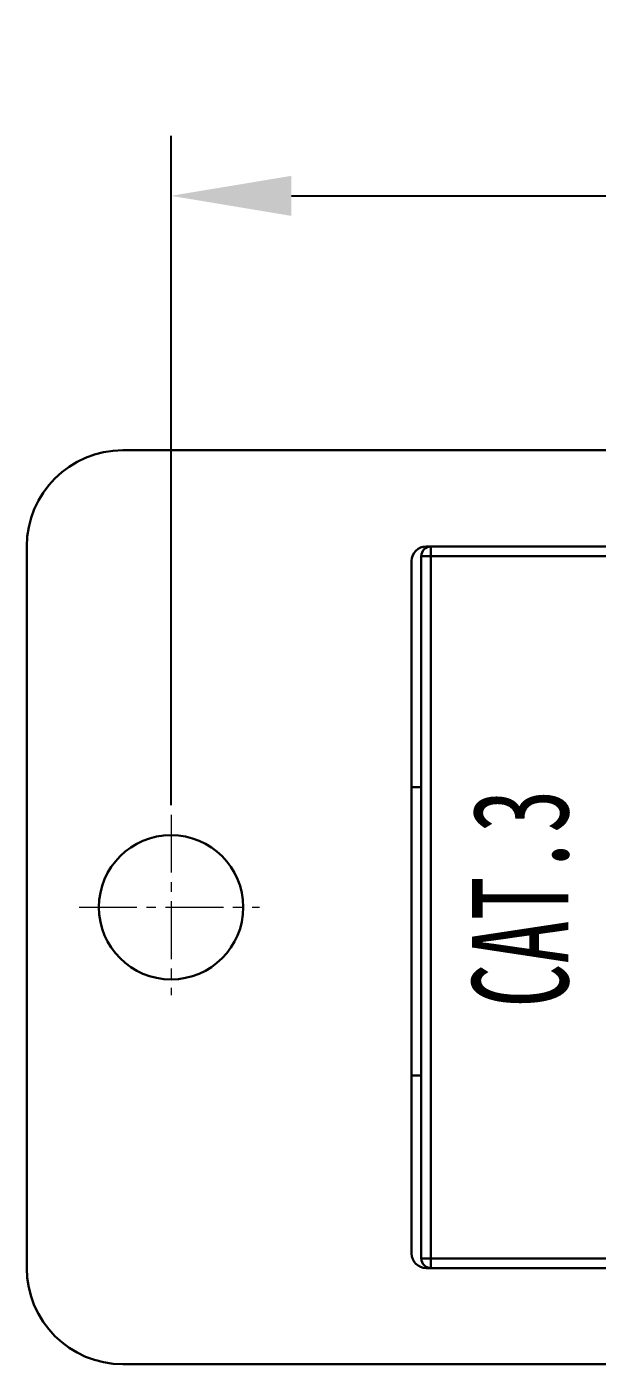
# Model space of a CAD drawing. Header units: millimetres. Extents: x -105 to 105, y -148 to 148.
# Drawn here: x 5.35 to 17.21, y 51.32 to 79.12 of the extents above; entities that cross this region are included whole.
import ezdxf

# ---------------------------------------------------------------- set-up
doc = ezdxf.new("R2010")
doc.units = ezdxf.units.MM
doc.header["$PDSIZE"] = -5
doc.linetypes.add('点画线', pattern=[18, 12, -2, 2, -2])
doc.layers.get('0').update_dxf_attribs({"lineweight": 18})
doc.styles.get("Standard").update_dxf_attribs({"font": 'txt.shx'})
doc.styles.add('标准', font='', dxfattribs={"width": 0.667, "height": 2})
doc.styles.get('标准').set_extended_font_data('SimSun')
doc.dimstyles.get("Standard").update_dxf_attribs({"dimtxt": 0.18, "dimasz": 0.18, "dimexe": 0.18, "dimexo": 0.0625, "dimgap": 0.09, "dimtad": 0, "dimtih": 1, "dimtoh": 1, "dimdec": 4, "dimzin": 0, "dimdsep": 46, "dimtxsty": 'Standard', "dimcen": 0.09, "dimdle": 0.36, "dimadec": 0, "dimazin": 0, "dimtfac": 1, "dimtdec": 4, "dimtofl": 0, "dimtmove": 0, "dimatfit": 3, "dimfxl": 1, "dimtolj": 1, "dimarcsym": 0})

# ---------------------------------------------------------------- blocks, each defined once
blk = doc.blocks.new('*D6')
at = {"color": 0, "lineweight": -2, "transparency": 16777216}
for p, q in [((8.353, 62.944), (8.353, 76.859)), ((37.353, 62.944), (37.353, 76.859)), ((10.853, 75.609), (34.853, 75.609))]:
    blk.add_line(p, q, dxfattribs=at)
at = {"color": 0, "linetype": '点画线', "transparency": 16777216}
for points in [[(10.853, 76.025), (10.853, 75.192), (8.353, 75.609)], [(34.853, 76.025), (34.853, 75.192), (37.353, 75.609)]]:
    blk.add_solid(points, dxfattribs=at)
at = {"layer": 'Defpoints', "color": 0, "linetype": '点画线', "transparency": 16777216}
for p in [(37.353, 75.609), (8.353, 62.319), (37.353, 62.319)]:
    blk.add_point(p, dxfattribs=at)
at = {"color": 0, "linetype": '点画线', "transparency": 16777216, "insert": (22.853, 77.484), "char_height": 2.5, "attachment_point": 5}
blk.add_mtext('\\A1;29', dxfattribs=at)

msp = doc.modelspace()

# ---------------------------------------------------------------- linework, layer by layer
at = {"color": 7, "lineweight": 30}
for p, q in [((7.353, 70.319), (38.353, 70.319)), ((38.353, 51.319), (7.353, 51.319))]:
    msp.add_line(p, q, dxfattribs=at)
at = {"color": 7, "lineweight": 30, "ltscale": 0.375}
msp.add_line((5.353, 53.319), (5.353, 68.319), dxfattribs=at)
at = {"color": 7, "lineweight": 30, "ltscale": 0.405}
for p, q in [((13.653, 68.319), (29.853, 68.319)), ((29.853, 53.319), (13.653, 53.319))]:
    msp.add_line(p, q, dxfattribs=at)
at = {"color": 7, "lineweight": 30, "ltscale": 0.005}
for p, q in [((13.753, 68.319), (13.753, 68.119)), ((13.553, 68.119), (13.753, 68.119)), ((13.553, 63.319), (13.353, 63.319)), ((13.553, 57.319), (13.353, 57.319)), ((13.553, 53.519), (13.753, 53.519)), ((13.753, 53.319), (13.753, 53.519))]:
    msp.add_line(p, q, dxfattribs=at)
at = {"color": 7, "lineweight": 30, "ltscale": 0.36}
msp.add_line((13.353, 53.619), (13.353, 68.019), dxfattribs=at)
at = {"color": 7, "lineweight": 30, "ltscale": 0.365}
for p, q in [((13.553, 53.519), (13.553, 68.119)), ((13.753, 53.519), (13.753, 68.119))]:
    msp.add_line(p, q, dxfattribs=at)
at = {"color": 7, "lineweight": 30, "ltscale": 0.389999}
for p, q in [((13.753, 68.119), (29.353, 68.119)), ((29.353, 53.519), (13.753, 53.519)), ((29.353, 53.319), (13.753, 53.319))]:
    msp.add_line(p, q, dxfattribs=at)
at = {"linetype": '点画线', "ltscale": 0.1}
for p, q in [((8.353, 62.743), (8.353, 58.995)), ((6.439, 60.819), (10.192, 60.819))]:
    msp.add_line(p, q, dxfattribs=at)
at = {"color": 7, "lineweight": 30}
msp.add_circle((8.353, 60.819), 1.5, dxfattribs=at)
for centre, radius, start, end in [((7.353, 68.319), 2, 90, 180), ((13.653, 68.019), 0.3, 90, 180), ((13.753, 68.119), 0.2, 90, 180), ((13.653, 53.619), 0.3, 180, 270), ((13.753, 53.519), 0.2, 180, 270), ((7.353, 53.319), 2, 180, 270)]:
    msp.add_arc(centre, radius, start, end, dxfattribs=at)

# ---------------------------------------------------------------- texts
at = {"linetype": '点画线', "style": '标准', "width": 0.667}
msp.add_text('CAT.3', height=2, rotation=90, dxfattribs=at).set_placement((16.609, 58.734))

# ---------------------------------------------------------------- dimensions: what is measured, and where the dimension line sits
at = {"linetype": '点画线'}
dim = msp.add_linear_dim(base=(37.353, 75.609), p1=(8.353, 62.319), p2=(37.353, 62.319), dimstyle='Standard', override={"dimtxt": 2.5, "dimasz": 2.5, "dimexe": 1.25, "dimexo": 0.625, "dimgap": 0.625, "dimtad": 1, "dimtih": 0, "dimtoh": 0, "dimdec": 2, "dimzin": 8, "dimdsep": 44, "dimdle": 5, "dimtdec": 2, "dimtofl": 1, "dimatfit": 0, "dimarcsym": 1}, dxfattribs=at)
dim.commit()
dim.dimension.update_dxf_attribs({"geometry": '*D6', "text_midpoint": (22.853, 77.484)})

doc.saveas('drawing.dxf')
